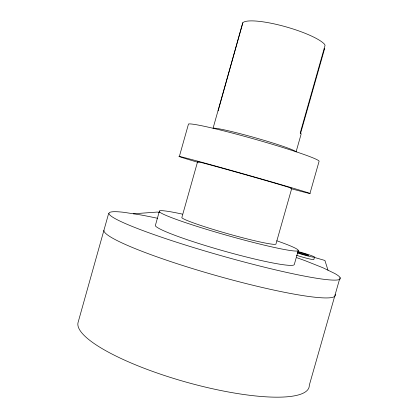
<?xml version="1.0" encoding="UTF-8"?>
<svg xmlns="http://www.w3.org/2000/svg" width="418" height="418" viewBox="0 0 418 418"><rect width="100%" height="100%" fill="white"/><g stroke="black" fill="none" stroke-linecap="round" stroke-linejoin="round"><path stroke-width="0.63" d="M218.123 110.911L242.811 22.739A43.404 8.883 15.9 0 1 282.678 25.947A43.404 8.883 15.9 0 1 324.65 44.397L325.063 45.379L300.239 132.887L301.211 133.802L296.064 151.938A43.315 2.571 15.8 0 0 256.871 138.243A43.315 2.571 15.8 0 0 213.076 128.19L242.811 22.739M108.69 213.3L78.009 322.712A119.95 28.309 15.7 0 0 190.827 383.405A119.95 28.309 15.7 0 0 309.299 385.26L339.991 277.688M159.263 211.633L155.303 225.71A72.262 6.192 15.8 0 0 226.065 251.62A72.262 6.192 15.8 0 0 294.319 264.416L298.28 250.481M179.364 156.452L188.497 124.005A68.024 3.783 15.8 0 1 257.467 139.952A68.024 3.783 15.8 0 1 319.08 161.343L309.947 193.477M197.609 161.656L181.804 217.721A49.031 3.245 15.8 0 0 229.942 234.326A49.031 3.245 15.8 0 0 275.953 244.034L291.759 188.351A49.084 0.538 15.8 0 0 237.497 172.451A49.084 0.538 15.8 0 0 199.151 162.309M300.526 133.567L324.697 48.363L324.096 49.031M298.05 251.568A12.268 0.841 16.2 0 1 314.514 257.159L313.85 259.463A12.268 0.878 16.2 0 1 296.571 255.293M133.379 213.791L157.466 212.051L159.347 212.595M314.247 257.378L324.906 260.461L328.01 270.216M276.805 240.789A72.283 4.797 15.8 0 1 277.688 248.177A72.283 4.797 15.8 0 1 178.011 220.025A72.283 4.797 15.8 0 1 182.441 214.136M157.455 218.269A120.206 10.382 15.8 0 0 140.683 214.925L124.036 212.339A120.206 10.382 15.8 0 0 211.858 253.026A120.206 10.382 15.8 0 0 334.823 273.524L323.041 267.807L305.986 261.02A120.206 10.382 15.8 0 0 296.811 257.687M335.199 294.481A120.165 13.188 15.8 0 1 220.96 276.909A120.165 13.188 15.8 0 1 103.904 230.381M291.665 188.372A49.084 0.538 15.8 0 1 290.405 188.11M314.514 257.159A12.268 0.841 16.2 0 1 297.245 252.911M297.658 252.023A6.134 0.418 16.2 0 1 306.566 254.489A6.134 0.418 16.2 0 1 306.462 255.126A6.134 0.418 16.2 0 1 297.59 252.441M197.683 162.247A67.982 0.747 15.8 0 1 198.404 161.353A67.982 0.747 15.8 0 1 290.432 187.395A67.982 0.747 15.8 0 1 291.612 188.826"/></g></svg>
